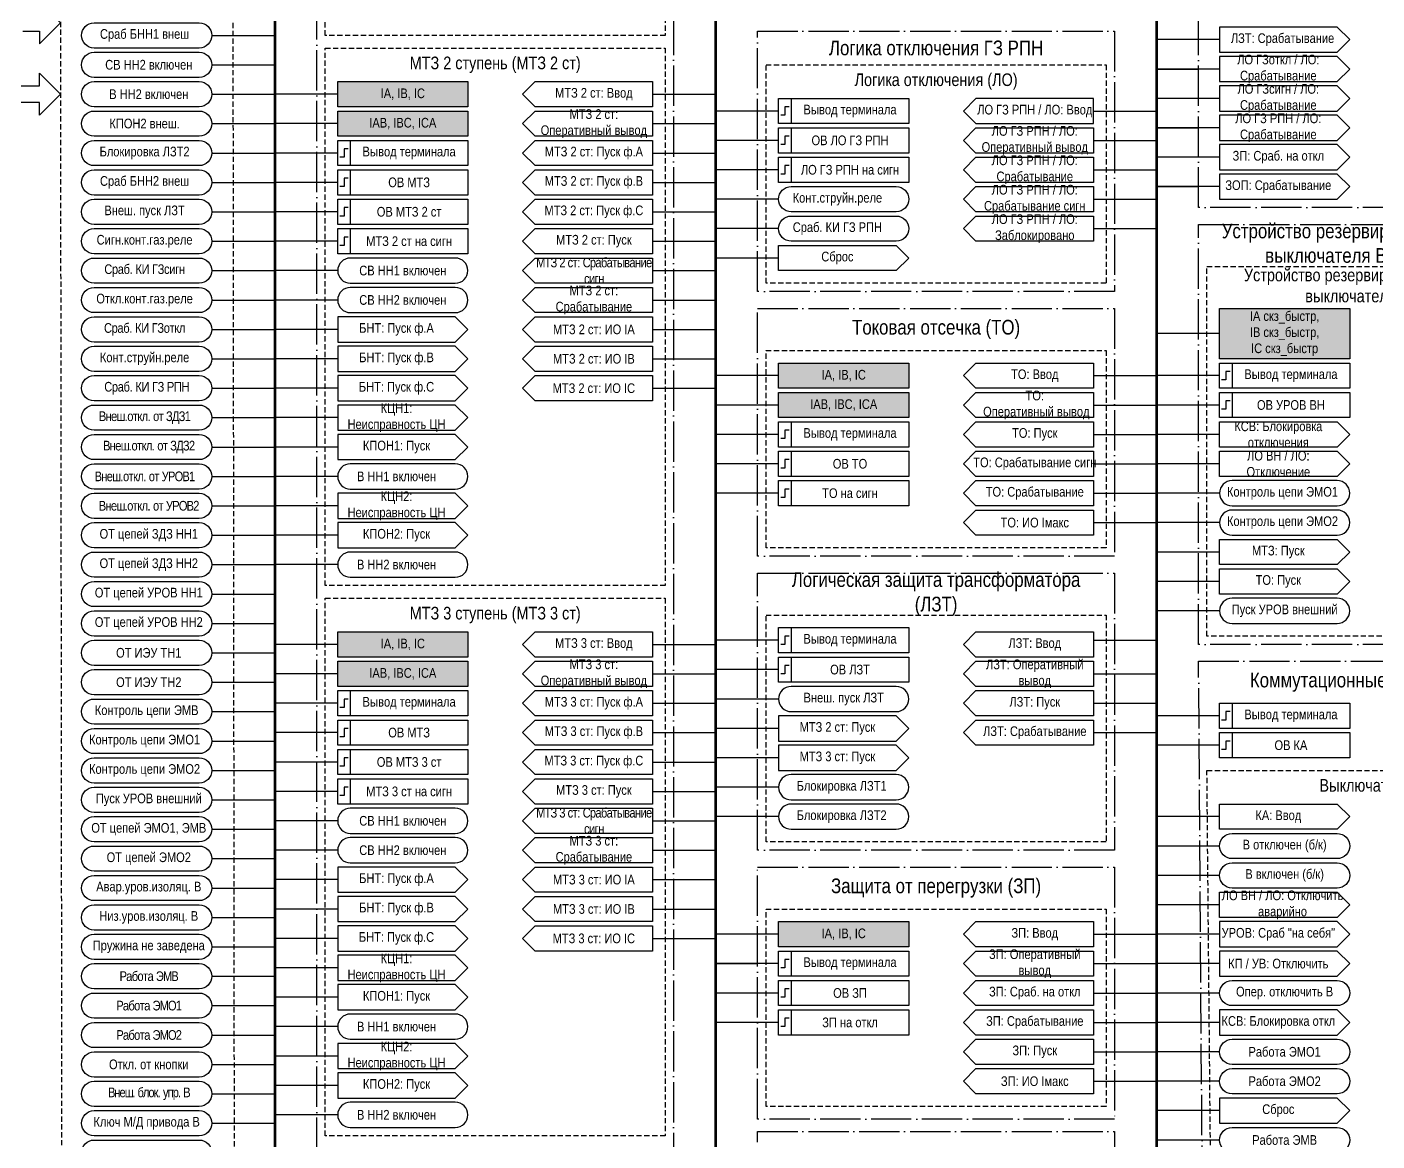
# Model space of a CAD drawing. Header units: millimetres. Extents: x -2016 to 1983, y 0 to 841.
# Drawn here: x 191 to 512.5, y 342.8 to 608 of the extents above; entities that cross this region are included whole.
import ezdxf

# ---------------------------------------------------------------- set-up
doc = ezdxf.new("R2010")
doc.units = ezdxf.units.MM
doc.linetypes.add('ACAD_ISO04W100', pattern=[30, 24, -3, 0, -3])
doc.linetypes.add('штриховая2', pattern=[0.375, 0.25, -0.125])
doc.layers.add('TEXT', color=7, linetype='Continuous', lineweight=25)
doc.styles.add('2.5_Gost_RD', font='ARIALN.TTF', dxfattribs={"height": 2.5})
doc.styles.add('3.5_Gost_RD', font='ARIALN.TTF', dxfattribs={"height": 3.5})

msp = doc.modelspace()

# ---------------------------------------------------------------- hatches: boundary and pattern name
at = {"ltscale": 100, "true_color": 0x00cb62}
h = msp.add_hatch(color=112, dxfattribs=at)
h.dxf.hatch_style = 1
h.paths.add_polyline_path([(265, 595), (296, 595), (296, 589), (265, 589)])
h = msp.add_hatch(color=112, dxfattribs=at)
h.dxf.hatch_style = 1
h.paths.add_polyline_path([(265, 588), (296, 588), (296, 582), (265, 582)])
h = msp.add_hatch(color=112, dxfattribs=at)
h.dxf.hatch_style = 1
h.paths.add_polyline_path([(475, 541), (506, 541), (506, 529), (475, 529)])
h = msp.add_hatch(color=112, dxfattribs=at)
h.dxf.hatch_style = 1
h.paths.add_polyline_path([(370, 528), (401, 528), (401, 522), (370, 522)])
h = msp.add_hatch(color=112, dxfattribs=at)
h.dxf.hatch_style = 1
h.paths.add_polyline_path([(370, 521), (401, 521), (401, 515), (370, 515)])
h = msp.add_hatch(color=112, dxfattribs=at)
h.dxf.hatch_style = 1
h.paths.add_polyline_path([(265, 464), (296, 464), (296, 458), (265, 458)])
h = msp.add_hatch(color=112, dxfattribs=at)
h.dxf.hatch_style = 1
h.paths.add_polyline_path([(265, 457), (296, 457), (296, 451), (265, 451)])
h = msp.add_hatch(color=112, dxfattribs=at)
h.dxf.hatch_style = 1
h.paths.add_polyline_path([(370, 395), (401, 395), (401, 389), (370, 389)])

# ---------------------------------------------------------------- linework, layer by layer
at = {"lineweight": 100, "ltscale": 100}
for p, q in [((250, 744), (250, 100)), ((355, 744), (355, 100)), ((460, 744), (460, 100))]:
    msp.add_line(p, q, dxfattribs=at)
at = {"ltscale": 100}
for p, q in [((235, 606), (250, 606)), ((475, 605), (460, 605)), ((235, 599), (250, 599)), ((475, 598), (460, 598)), ((460, 598), (470, 598)), ((235, 592), (250, 592)), ((265, 592), (250, 592)), ((340, 592), (355, 592)), ((475, 591), (460, 591)), ((370, 588), (355, 588)), ((445, 588), (460, 588)), ((235, 585), (250, 585)), ((265, 585), (250, 585)), ((340, 585), (355, 585)), ((475, 584), (460, 584)), ((460, 584), (470, 584)), ((370, 581), (355, 581)), ((445, 581), (460, 581)), ((235, 578), (250, 578)), ((265, 578), (250, 578)), ((340, 578), (355, 578)), ((475, 577), (460, 577)), ((370, 574), (355, 574)), ((445, 574), (460, 574)), ((235, 571), (250, 571)), ((265, 571), (250, 571)), ((340, 571), (355, 571)), ((475, 570), (460, 570)), ((460, 570), (470, 570)), ((370, 567), (355, 567)), ((445, 567), (460, 567)), ((235, 564), (250, 564)), ((265, 564), (250, 564)), ((340, 564), (355, 564)), ((370, 560), (355, 560)), ((445, 560), (460, 560)), ((235, 557), (250, 557)), ((265, 557), (250, 557)), ((340, 557), (355, 557)), ((370, 553), (355, 553)), ((235, 550), (250, 550)), ((265, 550), (250, 550)), ((340, 550), (355, 550)), ((235, 543), (250, 543)), ((265, 543), (250, 543)), ((340, 543), (355, 543)), ((235, 536), (250, 536)), ((265, 536), (250, 536)), ((340, 536), (355, 536)), ((475, 535), (460, 535)), ((235, 529), (250, 529)), ((265, 529), (250, 529)), ((340, 529), (355, 529)), ((370, 525), (355, 525)), ((445, 525), (460, 525)), ((475, 525), (460, 525)), ((235, 522), (250, 522)), ((265, 522), (250, 522)), ((340, 522), (355, 522)), ((370, 518), (355, 518)), ((445, 518), (460, 518)), ((475, 518), (460, 518)), ((235, 515), (250, 515)), ((265, 515), (250, 515)), ((235, 508), (250, 508)), ((265, 508), (250, 508)), ((370, 511), (355, 511)), ((445, 511), (460, 511)), ((475, 511), (460, 511)), ((370, 504), (355, 504)), ((445, 504), (460, 504)), ((475, 504), (460, 504)), ((235, 501), (250, 501)), ((265, 501), (250, 501)), ((370, 497), (355, 497)), ((445, 497), (460, 497)), ((475, 497), (460, 497)), ((235, 494), (250, 494)), ((265, 494), (250, 494)), ((445, 490), (460, 490)), ((475, 490), (460, 490)), ((235, 487), (250, 487)), ((265, 487), (250, 487)), ((475, 483), (460, 483)), ((235, 480), (250, 480)), ((265, 480), (250, 480)), ((475, 476), (460, 476)), ((235, 473), (250, 473)), ((475, 469), (460, 469)), ((235, 466), (250, 466)), ((265, 461), (250, 461)), ((340, 461), (355, 461)), ((370, 462), (355, 462)), ((445, 462), (460, 462)), ((235, 459), (250, 459)), ((265, 454), (250, 454)), ((340, 454), (355, 454)), ((370, 455), (355, 455)), ((445, 454), (460, 454)), ((235, 452), (250, 452)), ((265, 447), (250, 447)), ((340, 447), (355, 447)), ((370, 448), (355, 448)), ((445, 447), (460, 447)), ((235, 445), (250, 445)), ((475, 444), (460, 444)), ((370, 441), (355, 441)), ((235, 438), (250, 438)), ((265, 440), (250, 440)), ((340, 440), (355, 440)), ((445, 440), (460, 440)), ((475, 437), (460, 437)), ((235, 431), (250, 431)), ((265, 433), (250, 433)), ((340, 433), (355, 433)), ((370, 434), (355, 434)), ((265, 426), (250, 426)), ((340, 426), (355, 426)), ((370, 427), (355, 427)), ((235, 424), (250, 424)), ((265, 419), (250, 419)), ((340, 419), (355, 419)), ((370, 420), (355, 420)), ((475, 420), (460, 420)), ((235, 417), (250, 417)), ((265, 412), (250, 412)), ((340, 412), (355, 412)), ((475, 413), (460, 413)), ((235, 410), (250, 410)), ((475, 406), (460, 406)), ((235, 403), (250, 403)), ((265, 405), (250, 405)), ((340, 405), (355, 405)), ((475, 399), (460, 399)), ((235, 396), (250, 396)), ((265, 398), (250, 398)), ((340, 398), (355, 398)), ((265, 391), (250, 391)), ((340, 391), (355, 391)), ((370, 392), (355, 392)), ((445, 392), (460, 392)), ((475, 392), (460, 392)), ((235, 389), (250, 389)), ((265, 384), (250, 384)), ((370, 385), (355, 385)), ((355, 385), (365, 385)), ((445, 385), (460, 385)), ((475, 385), (460, 385)), ((235, 382), (250, 382)), ((265, 377), (250, 377)), ((370, 378), (355, 378)), ((445, 378), (460, 378)), ((475, 378), (460, 378)), ((235, 375), (250, 375)), ((265, 370), (250, 370)), ((370, 371), (355, 371)), ((445, 371), (460, 371)), ((475, 371), (460, 371)), ((235, 368), (250, 368)), ((417, 367), (414, 364)), ((417, 367), (445, 367)), ((414, 364), (417, 361)), ((445, 364), (460, 364)), ((475, 364), (460, 364)), ((235, 361), (250, 361)), ((265, 363), (250, 363)), ((417, 360), (414, 357)), ((414, 357), (417, 354)), ((417, 360), (445, 360)), ((445, 357), (460, 357)), ((475, 357), (460, 357)), ((235, 354), (250, 354)), ((265, 356), (250, 356)), ((265, 349), (250, 349)), ((475, 350), (460, 350)), ((235, 347), (250, 347)), ((475, 343), (460, 343))]:
    msp.add_line(p, q, dxfattribs=at)
at = {"color": 251, "linetype": 'ACAD_ISO04W100', "lineweight": 30, "ltscale": 0.4, "true_color": 0x58595b}
for points in [[(260, 744), (345, 744), (345, 121), (260, 121)], [(470, 744), (555, 744), (555, 565), (470, 565)], [(365, 607), (450, 607), (450, 545), (365, 545)], [(470, 561), (555, 561), (555, 461), (470, 461)], [(365, 541), (450, 541), (450, 482), (365, 482)], [(365, 478), (450, 478), (450, 412), (365, 412)], [(470, 457), (555, 457), (556, 320), (471, 320)], [(365, 408), (450, 408), (450, 348), (365, 348)], [(365, 345), (450, 345), (450, 282), (365, 282)]]:
    msp.add_lwpolyline(points, close=True, dxfattribs=at)
at = {"linetype": 'штриховая2', "ltscale": 5}
for points in [[(262, 734), (343, 734), (343, 606), (262, 606)], [(262, 603), (343, 603), (343, 475), (262, 475)], [(367, 599), (448, 599), (448, 547), (367, 547)], [(472, 551), (553, 551), (553, 463), (472, 463)], [(367, 531), (448, 531), (448, 484), (367, 484)], [(262, 472), (343, 472), (343, 344), (262, 344)], [(367, 468), (448, 468), (448, 414), (367, 414)], [(472, 431), (553, 431), (554, 323), (473, 323)], [(367, 398), (448, 398), (448, 351), (367, 351)]]:
    msp.add_lwpolyline(points, close=True, dxfattribs=at)
at = {"color": 7, "linetype": 'штриховая2', "ltscale": 5}
msp.add_lwpolyline([(199, 639), (240, 639), (240.5, 173), (199.5, 173)], close=True, dxfattribs=at)
at = {"ltscale": 100}
for points in [[(190, 607), (194, 607), (194, 604), (199, 609), (194, 614), (194, 611), (190, 611)], [(506, 605), (503, 608), (475, 608), (475, 602), (503, 602), (506, 605)], [(506, 598), (503, 601), (475, 601), (475, 595), (503, 595), (506, 598)], [(125, 594), (194, 594), (194, 597), (199, 592), (194, 587), (194, 590), (125, 590)], [(506, 591), (503, 594), (475, 594), (475, 588), (503, 588), (506, 591)], [(506, 584), (503, 587), (475, 587), (475, 581), (503, 581), (506, 584)], [(506, 577), (503, 580), (475, 580), (475, 574), (503, 574), (506, 577)], [(414, 574), (417, 577), (445, 577), (445, 571), (417, 571), (414, 574)], [(506, 570), (503, 573), (475, 573), (475, 567), (503, 567), (506, 570)], [(414, 567), (417, 570), (445, 570), (445, 564), (417, 564), (414, 567)], [(414, 560), (417, 563), (445, 563), (445, 557), (417, 557), (414, 560)], [(370, 556), (398, 556), (401, 553), (398, 550), (370, 550), (370, 556)], [(296, 536), (293, 539), (265, 539), (265, 533), (293, 533), (296, 536)], [(296, 529), (293, 532), (265, 532), (265, 526), (293, 526), (296, 529)], [(296, 522), (293, 525), (265, 525), (265, 519), (293, 519), (296, 522)], [(296, 515), (293, 518), (265, 518), (265, 512), (293, 512), (296, 515)], [(414, 511), (417, 514), (445, 514), (445, 508), (417, 508), (414, 511)], [(475, 514), (503, 514), (506, 511), (503, 508), (475, 508), (475, 514)], [(296, 508), (293, 511), (265, 511), (265, 505), (293, 505), (296, 508)], [(414, 504), (417, 507), (445, 507), (445, 501), (417, 501), (414, 504)], [(475, 507), (503, 507), (506, 504), (503, 501), (475, 501), (475, 507)], [(414, 497), (417, 500), (445, 500), (445, 494), (417, 494), (414, 497)], [(296, 494), (293, 497), (265, 497), (265, 491), (293, 491), (296, 494)], [(414, 490), (417, 493), (445, 493), (445, 487), (417, 487), (414, 490)], [(296, 487), (293, 490), (265, 490), (265, 484), (293, 484), (296, 487)], [(475, 486), (503, 486), (506, 483), (503, 480), (475, 480), (475, 486)], [(475, 479), (503, 479), (506, 476), (503, 473), (475, 473), (475, 479)], [(414, 461), (417, 464), (445, 464), (445, 458), (417, 458), (414, 461)], [(414, 454), (417, 457), (445, 457), (445, 451), (417, 451), (414, 454)], [(414, 447), (417, 450), (445, 450), (445, 444), (417, 444), (414, 447)], [(401, 441), (398, 444), (370, 444), (370, 438), (398, 438), (401, 441)], [(414, 440), (417, 443), (445, 443), (445, 437), (417, 437), (414, 440)], [(401, 434), (398, 437), (370, 437), (370, 431), (398, 431), (401, 434)], [(296, 405), (293, 408), (265, 408), (265, 402), (293, 402), (296, 405)], [(296, 398), (293, 401), (265, 401), (265, 395), (293, 395), (296, 398)], [(296, 391), (293, 394), (265, 394), (265, 388), (293, 388), (296, 391)], [(414, 392), (417, 395), (445, 395), (445, 389), (417, 389), (414, 392)], [(296, 384), (293, 387), (265, 387), (265, 381), (293, 381), (296, 384)], [(414, 385), (417, 388), (445, 388), (445, 382), (417, 382), (414, 385)], [(296, 377), (293, 380), (265, 380), (265, 374), (293, 374), (296, 377)], [(414, 364), (417, 367), (445, 367), (445, 361), (417, 361), (414, 364)], [(296, 363), (293, 366), (265, 366), (265, 360), (293, 360), (296, 363)], [(296, 356), (293, 359), (265, 359), (265, 353), (293, 353), (296, 356)], [(414, 357), (417, 360), (445, 360), (445, 354), (417, 354), (414, 357)]]:
    msp.add_lwpolyline(points, dxfattribs=at)
for points in [[(207, 603, -1), (207, 609), (232, 609, -1), (232, 603)], [(207, 596, -1), (207, 602), (232, 602, -1), (232, 596)], [(207, 589, -1), (207, 595), (232, 595, -1), (232, 589)], [(207, 582, -1), (207, 588), (232, 588, -1), (232, 582)], [(207, 575, -1), (207, 581), (232, 581, -1), (232, 575)], [(207, 568, -1), (207, 574), (232, 574, -1), (232, 568)], [(373, 564, -1), (373, 570), (398, 570, -1), (398, 564)], [(207, 561, -1), (207, 567), (232, 567, -1), (232, 561)], [(373, 557, -1), (373, 563), (398, 563, -1), (398, 557)], [(207, 554, -1), (207, 560), (232, 560, -1), (232, 554)], [(207, 547, -1), (207, 553), (232, 553, -1), (232, 547)], [(268, 547), (293, 547, 1), (293, 553), (268, 553, 1)], [(207, 540, -1), (207, 546), (232, 546, -1), (232, 540)], [(268, 540), (293, 540, 1), (293, 546), (268, 546, 1)], [(207, 533, -1), (207, 539), (232, 539, -1), (232, 533)], [(207, 526, -1), (207, 532), (232, 532, -1), (232, 526)], [(207, 519, -1), (207, 525), (232, 525, -1), (232, 519)], [(207, 512, -1), (207, 518), (232, 518, -1), (232, 512)], [(207, 505, -1), (207, 511), (232, 511, -1), (232, 505)], [(207, 498, -1), (207, 504), (232, 504, -1), (232, 498)], [(268, 498), (293, 498, 1), (293, 504), (268, 504, 1)], [(478, 494), (503, 494, 1), (503, 500), (478, 500, 1)], [(207, 491, -1), (207, 497), (232, 497, -1), (232, 491)], [(478, 487), (503, 487, 1), (503, 493), (478, 493, 1)], [(207, 484, -1), (207, 490), (232, 490, -1), (232, 484)], [(207, 477, -1), (207, 483), (232, 483, -1), (232, 477)], [(268, 477), (293, 477, 1), (293, 483), (268, 483, 1)], [(207, 470, -1), (207, 476), (232, 476, -1), (232, 470)], [(478, 466), (503, 466, 1), (503, 472), (478, 472, 1)], [(207, 463, -1), (207, 469), (232, 469, -1), (232, 463)], [(207, 456, -1), (207, 462), (232, 462, -1), (232, 456)], [(207, 449, -1), (207, 455), (232, 455, -1), (232, 449)], [(373, 445), (398, 445, 1), (398, 451), (373, 451, 1)], [(207, 442, -1), (207, 448), (232, 448, -1), (232, 442)], [(207, 435, -1), (207, 441), (232, 441, -1), (232, 435)], [(207, 428, -1), (207, 434), (232, 434, -1), (232, 428)], [(373, 424), (398, 424, 1), (398, 430), (373, 430, 1)], [(207, 421, -1), (207, 427), (232, 427, -1), (232, 421)], [(268, 416), (293, 416, 1), (293, 422), (268, 422, 1)], [(373, 417), (398, 417, 1), (398, 423), (373, 423, 1)], [(207, 414, -1), (207, 420), (232, 420, -1), (232, 414)], [(268, 409), (293, 409, 1), (293, 415), (268, 415, 1)], [(478, 410, -1), (478, 416), (503, 416, -1), (503, 410)], [(207, 407, -1), (207, 413), (232, 413, -1), (232, 407)], [(478, 403, -1), (478, 409), (503, 409, -1), (503, 403)], [(207, 400, -1), (207, 406), (232, 406, -1), (232, 400)], [(207, 393, -1), (207, 399), (232, 399, -1), (232, 393)], [(207, 386, -1), (207, 392), (232, 392, -1), (232, 386)], [(207, 379, -1), (207, 385), (232, 385, -1), (232, 379)], [(478, 375, -1), (478, 381), (503, 381, -1), (503, 375)], [(207, 372, -1), (207, 378), (232, 378, -1), (232, 372)], [(268, 367), (293, 367, 1), (293, 373), (268, 373, 1)], [(207, 365, -1), (207, 371), (232, 371, -1), (232, 365)], [(478, 361, -1), (478, 367), (503, 367, -1), (503, 361)], [(207, 358, -1), (207, 364), (232, 364, -1), (232, 358)], [(207, 351, -1), (207, 357), (232, 357, -1), (232, 351)], [(478, 354, -1), (478, 360), (503, 360, -1), (503, 354)], [(268, 346), (293, 346, 1), (293, 352), (268, 352, 1)], [(207, 344, -1), (207, 350), (232, 350, -1), (232, 344)], [(478, 340, -1), (478, 346), (503, 346, -1), (503, 340)], [(207, 337, -1), (207, 343), (232, 343, -1), (232, 337)]]:
    msp.add_lwpolyline(points, format="xyb", close=True, dxfattribs=at)
for points in [[(265, 595), (296, 595), (296, 589), (265, 589)], [(340, 595), (340, 589), (312, 589), (309, 592), (312, 595)], [(370, 591), (373, 591), (373, 585), (370, 585)], [(370, 591), (401, 591), (401, 585), (370, 585)], [(417, 591), (414, 588), (417, 585), (445, 585), (445, 591)], [(265, 588), (296, 588), (296, 582), (265, 582)], [(340, 588), (340, 582), (312, 582), (309, 585), (312, 588)], [(370, 584), (373, 584), (373, 578), (370, 578)], [(370, 584), (401, 584), (401, 578), (370, 578)], [(417, 584), (445, 584), (445, 578), (417, 578), (414, 581)], [(265, 581), (268, 581), (268, 575), (265, 575)], [(265, 581), (296, 581), (296, 575), (265, 575)], [(340, 581), (340, 575), (312, 575), (309, 578), (312, 581)], [(370, 577), (373, 577), (373, 571), (370, 571)], [(370, 577), (401, 577), (401, 571), (370, 571)], [(265, 574), (268, 574), (268, 568), (265, 568)], [(265, 574), (296, 574), (296, 568), (265, 568)], [(340, 574), (340, 568), (312, 568), (309, 571), (312, 574)], [(265, 567), (268, 567), (268, 561), (265, 561)], [(265, 567), (296, 567), (296, 561), (265, 561)], [(340, 567), (340, 561), (312, 561), (309, 564), (312, 567)], [(265, 560), (268, 560), (268, 554), (265, 554)], [(265, 560), (296, 560), (296, 554), (265, 554)], [(340, 560), (340, 554), (312, 554), (309, 557), (312, 560)], [(340, 553), (340, 547), (312, 547), (309, 550), (312, 553)], [(340, 546), (340, 540), (312, 540), (309, 543), (312, 546)], [(475, 541), (506, 541), (506, 529), (475, 529)], [(340, 539), (340, 533), (312, 533), (309, 536), (312, 539)], [(340, 532), (340, 526), (312, 526), (309, 529), (312, 532)], [(370, 528), (401, 528), (401, 522), (370, 522)], [(445, 528), (445, 522), (417, 522), (414, 525), (417, 528)], [(475, 528), (478, 528), (478, 522), (475, 522)], [(475, 528), (506, 528), (506, 522), (475, 522)], [(340, 525), (340, 519), (312, 519), (309, 522), (312, 525)], [(370, 521), (401, 521), (401, 515), (370, 515)], [(445, 521), (445, 515), (417, 515), (414, 518), (417, 521)], [(475, 521), (506, 521), (506, 515), (475, 515)], [(475, 521), (478, 521), (478, 515), (475, 515)], [(370, 514), (373, 514), (373, 508), (370, 508)], [(370, 514), (401, 514), (401, 508), (370, 508)], [(370, 507), (401, 507), (401, 501), (370, 501)], [(370, 507), (373, 507), (373, 501), (370, 501)], [(370, 500), (373, 500), (373, 494), (370, 494)], [(370, 500), (401, 500), (401, 494), (370, 494)], [(265, 464), (296, 464), (296, 458), (265, 458)], [(340, 464), (340, 458), (312, 458), (309, 461), (312, 464)], [(370, 465), (373, 465), (373, 459), (370, 459)], [(370, 465), (401, 465), (401, 459), (370, 459)], [(265, 457), (296, 457), (296, 451), (265, 451)], [(340, 457), (340, 451), (312, 451), (309, 454), (312, 457)], [(370, 458), (373, 458), (373, 452), (370, 452)], [(370, 458), (401, 458), (401, 452), (370, 452)], [(265, 450), (268, 450), (268, 444), (265, 444)], [(265, 450), (296, 450), (296, 444), (265, 444)], [(340, 450), (340, 444), (312, 444), (309, 447), (312, 450)], [(475, 447), (478, 447), (478, 441), (475, 441)], [(475, 447), (506, 447), (506, 441), (475, 441)], [(265, 443), (268, 443), (268, 437), (265, 437)], [(265, 443), (296, 443), (296, 437), (265, 437)], [(340, 443), (340, 437), (312, 437), (309, 440), (312, 443)], [(475, 440), (478, 440), (478, 434), (475, 434)], [(475, 440), (506, 440), (506, 434), (475, 434)], [(265, 436), (268, 436), (268, 430), (265, 430)], [(265, 436), (296, 436), (296, 430), (265, 430)], [(340, 436), (340, 430), (312, 430), (309, 433), (312, 436)], [(265, 429), (268, 429), (268, 423), (265, 423)], [(265, 429), (296, 429), (296, 423), (265, 423)], [(340, 429), (340, 423), (312, 423), (309, 426), (312, 429)], [(340, 422), (340, 416), (312, 416), (309, 419), (312, 422)], [(503, 417), (475, 417), (475, 423), (503, 423), (506, 420)], [(340, 415), (340, 409), (312, 409), (309, 412), (312, 415)], [(340, 408), (340, 402), (312, 402), (309, 405), (312, 408)], [(503, 396), (475, 396), (475, 402), (503, 402), (506, 399)], [(340, 401), (340, 395), (312, 395), (309, 398), (312, 401)], [(340, 394), (340, 388), (312, 388), (309, 391), (312, 394)], [(370, 395), (401, 395), (401, 389), (370, 389)], [(475, 395), (475, 389), (503, 389), (506, 392), (503, 395)], [(370, 388), (373, 388), (373, 382), (370, 382)], [(370, 388), (401, 388), (401, 382), (370, 382)], [(475, 388), (475, 382), (503, 382), (506, 385), (503, 388)], [(370, 381), (373, 381), (373, 375), (370, 375)], [(370, 381), (401, 381), (401, 375), (370, 375)], [(417, 381), (445, 381), (445, 375), (417, 375), (414, 378)], [(370, 374), (373, 374), (373, 368), (370, 368)], [(370, 374), (401, 374), (401, 368), (370, 368)], [(417, 374), (445, 374), (445, 368), (417, 368), (414, 371)], [(475, 374), (475, 368), (503, 368), (506, 371), (503, 374)], [(475, 353), (475, 347), (503, 347), (506, 350), (503, 353)]]:
    msp.add_lwpolyline(points, close=True, dxfattribs=at)
at = {"lineweight": 30, "ltscale": 100}
for points in [[(372.5, 589), (371.5, 589), (371.5, 587), (370.5, 587)], [(372.5, 582), (371.5, 582), (371.5, 580), (370.5, 580)], [(267.5, 579), (266.5, 579), (266.5, 577), (265.5, 577)], [(372.5, 575), (371.5, 575), (371.5, 573), (370.5, 573)], [(267.5, 572), (266.5, 572), (266.5, 570), (265.5, 570)], [(267.5, 565), (266.5, 565), (266.5, 563), (265.5, 563)], [(267.5, 558), (266.5, 558), (266.5, 556), (265.5, 556)], [(477.5, 526), (476.5, 526), (476.5, 524), (475.5, 524)], [(477.5, 519), (476.5, 519), (476.5, 517), (475.5, 517)], [(372.5, 512), (371.5, 512), (371.5, 510), (370.5, 510)], [(372.5, 505), (371.5, 505), (371.5, 503), (370.5, 503)], [(372.5, 498), (371.5, 498), (371.5, 496), (370.5, 496)], [(372.5, 463), (371.5, 463), (371.5, 461), (370.5, 461)], [(372.5, 456), (371.5, 456), (371.5, 454), (370.5, 454)], [(267.5, 448), (266.5, 448), (266.5, 446), (265.5, 446)], [(477.5, 445), (476.5, 445), (476.5, 443), (475.5, 443)], [(267.5, 441), (266.5, 441), (266.5, 439), (265.5, 439)], [(477.5, 438), (476.5, 438), (476.5, 436), (475.5, 436)], [(267.5, 434), (266.5, 434), (266.5, 432), (265.5, 432)], [(267.5, 427), (266.5, 427), (266.5, 425), (265.5, 425)], [(372.5, 386), (371.5, 386), (371.5, 384), (370.5, 384)], [(372.5, 379), (371.5, 379), (371.5, 377), (370.5, 377)], [(372.5, 372), (371.5, 372), (371.5, 370), (370.5, 370)]]:
    msp.add_lwpolyline(points, dxfattribs=at)

# ---------------------------------------------------------------- texts
at = {"ltscale": 100, "char_height": 2.3, "attachment_point": 5, "style": '2.5_Gost_RD'}
for s, insert, width in [('Сраб БНН1 внеш', (219, 606), 27.9711), ('ЛЗТ: Срабатывание ', (490, 605), 28), ('СВ НН2 включен', (220, 599), 31), ('В НН2 включен', (220, 592), 28), ('МТЗ 2 ст: Ввод', (326, 592), 28), ('МТЗ 2 ст: Оперативный вывод', (326, 585), 28), ('ЛО ГЗ РПН / ЛО: Ввод', (431, 588), 28), ('КПОН2 внеш.', (219, 585), 31), ('ЛО ГЗ РПН / ЛО: Оперативный вывод', (431, 581), 30.44), ('МТЗ 2 ст: Пуск ф.А', (326, 578), 28), ('ЛО ГЗ РПН / ЛО: Срабатывание', (431, 574), 28), ('Сраб БНН2 внеш', (219, 571), 27.9711), ('МТЗ 2 ст: Пуск ф.В', (326, 571), 28), ('ЛО ГЗ РПН / ЛО: Срабатывание сигн', (431, 567), 28), ('\\A1;Конт.струйн.реле', (384, 567), 31), ('МТЗ 2 ст: Пуск ф.С', (326, 564), 28), ('ЛО ГЗ РПН / ЛО: Заблокировано', (431, 560), 28), ('\\A1;Сраб. КИ ГЗ РПН', (384, 560), 31), ('МТЗ 2 ст: Пуск', (326, 557), 28), ('{\\T0.9;МТЗ 2 ст: Срабатывание сигн}', (326, 550), 28), ('Сброс', (384, 553), 28), ('СВ НН1 включен', (280.5, 550), 31), ('СВ НН2 включен', (280.5, 543), 31), ('МТЗ 2 ст: Срабатывание ', (326, 543), 28), ('МТЗ 2 ст: ИО IА', (326, 536), 28), ('\\A1;Конт.струйн.реле', (219, 529), 31), ('МТЗ 2 ст: ИО IВ', (326, 529), 28), ('ТО: Ввод', (431, 525), 28), ('\\A1;{\\T0.95;Сраб. КИ ГЗ РПН}', (219.5, 522), 31), ('МТЗ 2 ст: ИО IС', (326, 522), 28), ('ТО:\\P Оперативный вывод', (431, 518), 28), ('КЦН1: Неисправность ЦН', (279, 515), 24.1147), ('{\\T0.9;Внеш.откл. от ЗДЗ1}', (219, 515), 31), ('{\\T0.9;Внеш.откл. от ЗДЗ2}', (220, 508), 31), ('КПОН1: Пуск', (279, 508), 28), ('{\\T0.9;Внеш.откл. от УРОВ1}', (219, 501), 31), ('В НН1 включен', (279, 501), 28), ('{\\T0.9;Внеш.откл. от УРОВ2}', (220, 494), 31), ('КЦН2: Неисправность ЦН', (279, 494), 24.1147), ('ОТ цепей ЗДЗ НН1', (220, 487), 31), ('КПОН2: Пуск', (279, 487), 28), ('ОТ цепей ЗДЗ НН2', (220, 480), 31), ('В НН2 включен', (279, 480), 28), ('ОТ цепей УРОВ НН1', (220, 473), 31), ('ОТ цепей УРОВ НН2', (220, 466), 31), ('ОТ ИЭУ ТН1', (220, 459), 31), ('МТЗ 3 ст: Ввод', (326, 461), 28), ('МТЗ 3 ст: Оперативный вывод', (326, 454), 28), ('ОТ ИЭУ ТН2', (220, 452), 31), ('МТЗ 3 ст: Пуск ф.А', (326, 447), 28), ('МТЗ 3 ст: Пуск ф.В', (326, 440), 28), ('МТЗ 3 ст: Пуск ф.С', (326, 433), 28), ('Пуск УРОВ внешний', (220, 424), 31), ('МТЗ 3 ст: Пуск', (326, 426), 28), ('{\\T0.9;МТЗ 3 ст: Срабатывание сигн}', (326, 419), 28), ('СВ НН1 включен', (280.5, 419), 31), ('МТЗ 3 ст: Срабатывание ', (326, 412), 28), ('СВ НН2 включен', (280.5, 412), 31), ('В отключен (б/к)', (490.5, 413), 31), ('МТЗ 3 ст: ИО IА', (326, 405), 28), ('В включен (б/к)', (490.5, 406), 31), ('МТЗ 3 ст: ИО IВ', (326, 398), 28), ('ЗП: Ввод', (431, 392), 28), ('УРОВ: Сраб "на себя"', (489, 392), 28), ('МТЗ 3 ст: ИО IС', (326, 391), 28), ('КЦН1: Неисправность ЦН', (279, 384), 24.1147), ('КП / УВ: Отключить', (489, 385), 28), ('Опер. отключить В', (490.5, 378), 31), ('КПОН1: Пуск', (279, 377), 28), ('В НН1 включен', (279, 370), 28), ('КЦН2: Неисправность ЦН', (279, 363), 24.1147), ('ЗП: Пуск', (431, 364), 28), ('Работа ЭМО1', (490.5, 364), 31), ('КПОН2: Пуск', (279, 356), 28), ('ЗП: ИО Iмакс', (431, 357), 28), ('Работа ЭМО2', (490.5, 357), 31), ('В НН2 включен', (279, 349), 28), ('Работа ЭМВ', (490.5, 343), 31)]:
    msp.add_mtext(s, dxfattribs=dict(at, insert=insert, width=width))
at = {"color": 128, "ltscale": 100, "true_color": 0x0b6436, "attachment_point": 5, "style": '3.5_Gost_RD'}
for s, insert, char_height, width in [('Логика отключения ГЗ РПН ', (407.5, 603), 3.5, 85), ('МТЗ 2 ступень (МТЗ 2 ст)', (302.5, 599), 3, 81), ('Логика отключения (ЛО)', (407.5, 595), 3, 81), ('Устройство резервирования при отказе выключателя ВН (УРОВ ВН)', (512.5, 556), 3.5, 85), ('Устройство резервирования при отказе выключателя (УРОВ)', (512.5, 546), 3, 81), ('Токовая отсечка (ТО)', (407.5, 536), 3.5, 85), ('Логическая защита трансформатора \\P(ЛЗТ) ', (407.5, 473), 3.5, 85), ('МТЗ 3 ступень (МТЗ 3 ст)', (302.5, 468), 3, 81), ('Коммутационные аппараты (КА)', (512.5, 452), 3.5, 85), ('Выключатель (В)', (512.5, 427), 3, 81), ('Защита от перегрузки (ЗП)', (407.5, 403), 3.5, 85)]:
    msp.add_mtext(s, dxfattribs=dict(at, insert=insert, char_height=char_height, width=width))
at = {"color": 0, "ltscale": 100, "char_height": 2.3, "attachment_point": 5, "style": '2.5_Gost_RD'}
for s, insert, width in [('{\\C256;IA, IB, IC}', (280.5, 592), 23.725), ('{\\C256;IAB, IBC, ICA}', (280.5, 585), 23.725), ('{\\C256;Вывод терминала}', (282, 578), 28), ('{\\C256;МТЗ 2 ст на сигн}', (282, 557), 28), ('{\\C256;IA, IB, IC}', (385.5, 525), 23.725), ('{\\C256;IAB, IBC, ICA}', (385.5, 518), 23.725), ('{\\C256;IA, IB, IC}', (280.5, 461), 23.725), ('{\\C256;IAB, IBC, ICA}', (280.5, 454), 23.725), ('{\\C256;Вывод терминала}', (282, 447), 28), ('{\\C256;Вывод терминала}', (492, 444), 28), ('{\\C256;ОВ КА}', (492, 437), 28), ('{\\C256;МТЗ 3 ст на сигн}', (282, 426), 28), ('{\\C256;КА: Ввод}', (489, 420), 28), ('{\\C256;IA, IB, IC}', (385.5, 392), 23.725), ('{\\C256;Вывод терминала}', (387, 385), 28)]:
    msp.add_mtext(s, dxfattribs=dict(at, insert=insert, width=width))
at = {"layer": 'TEXT', "ltscale": 100, "char_height": 2.3, "attachment_point": 5, "style": '2.5_Gost_RD'}
for s, insert, width in [('ЛО ГЗоткл / ЛО: Срабатывание', (489, 598), 28), ('ЛО ГЗсигн / ЛО: Срабатывание', (489, 591), 28), ('ЛО ГЗ РПН / ЛО: Срабатывание', (489, 584), 28), ('\\A1;Блокировка ЛЗТ2', (219, 578), 31), ('ЗП: Сраб. на откл', (489, 577), 28), ('ЗОП: Срабатывание', (489, 570), 28), ('\\A1;Внеш. пуск ЛЗТ', (219, 564), 31), ('\\A1;Сигн.конт.газ.реле', (219, 557), 31), ('\\A1;{\\T0.95;Сраб. КИ ГЗсигн}', (219, 550), 31), ('\\A1;Откл.конт.газ.реле', (219, 543), 31), ('\\A1;{\\T0.95;Сраб. КИ ГЗоткл}', (219, 536), 31), ('БНТ: Пуск ф.А', (279, 536), 28), ('БНТ: Пуск ф.В', (279, 529), 28), ('Вывод терминала', (492, 525), 28), ('БНТ: Пуск ф.С', (279, 522), 28), ('ОВ УРОВ ВН', (492, 518), 28), ('КСВ: Блокировка отключения', (489, 511), 28), ('ЛО ВН / ЛО: Отключение', (489, 504), 28), ('Контроль цепи ЭМО1', (490, 497), 28), ('Контроль цепи ЭМО2', (490, 490), 28), ('МТЗ: Пуск', (489, 483), 28), ('ТО: Пуск', (489, 476), 28), ('Пуск УРОВ внешний', (490.5, 469), 31), ('ЛЗТ: Ввод', (431, 461), 28), ('ЛЗТ: Оперативный вывод', (431, 454), 28), ('\\A1;Внеш. пуск ЛЗТ', (385.5, 448), 31), ('ЛЗТ: Пуск', (431, 447), 28), ('Контроль цепи ЭМВ', (219.5, 445), 28), ('МТЗ 2 ст: Пуск', (384, 441), 28), ('ЛЗТ: Срабатывание', (431, 440), 28), ('Контроль цепи ЭМО1', (219, 438), 28), ('МТЗ 3 ст: Пуск', (384, 434), 28), ('Контроль цепи ЭМО2', (219, 431), 28), ('\\A1;Блокировка ЛЗТ1', (385, 427), 31), ('\\A1;Блокировка ЛЗТ2', (385, 420), 31), ('ОТ цепей ЭМО1, ЭМВ', (220, 417), 31), ('ОТ цепей ЭМО2', (220, 410), 31), ('БНТ: Пуск ф.А', (279, 405), 28), ('Авар.уров.изоляц. В', (220, 403), 31), ('ЛО ВН / ЛО: Отключить аварийно', (490, 399), 29.7284), ('БНТ: Пуск ф.В', (279, 398), 28), ('Низ.уров.изоляц. В', (220, 396), 31), ('БНТ: Пуск ф.С', (279, 391), 28), ('Пружина не заведена', (220, 389), 28), ('ЗП: Оперативный вывод', (431, 385), 28), ('{\\T0.9;Работа ЭМВ}', (220, 382), 31), ('ЗП: Сраб. на откл', (431, 378), 28), ('{\\T0.9;Работа ЭМО1}', (220, 375), 31), ('КСВ: Блокировка откл', (489, 371), 28), ('{\\T0.9;Работа ЭМО2}', (220, 368), 31), ('Откл. от кнопки', (220, 361), 31), ('{\\T0.85;Внеш. блок. упр. В}', (220, 354), 31), ('Сброс', (489, 350), 28), ('Ключ М/Д привода В', (219.5, 347), 31)]:
    msp.add_mtext(s, dxfattribs=dict(at, insert=insert, width=width))
at = {"layer": 'TEXT', "color": 0, "ltscale": 100, "char_height": 2.3, "attachment_point": 5, "style": '2.5_Gost_RD'}
for s, insert, width in [('{\\C256;Вывод терминала}', (387, 588), 28), ('{\\C256;ОВ ЛО ГЗ РПН}', (387, 581), 28), ('{\\C256;ЛО ГЗ РПН на сигн}', (387, 574), 28), ('{\\C256;ОВ МТЗ}', (282, 571), 28), ('{\\C256;ОВ МТЗ 2 ст}', (282, 564), 28), ('{\\C256;IA скз_быстр, \\PIB скз_быстр, \\PIC скз_быстр}', (490.5, 535), 31), ('{\\C256;Вывод терминала}', (387, 511), 28), ('{\\C256;ТО: Пуск}', (431, 511), 28), ('{\\C256;ОВ ТО}', (387, 504), 28), ('{\\C256;ТО: Срабатывание сигн}', (431, 504), 28), ('{\\C256;ТО: Срабатывание}', (431, 497), 28), ('{\\C256;ТО на сигн}', (387, 497), 28), ('{\\C256;ТО: ИО Iмакс}', (431, 490), 28), ('{\\C256;Вывод терминала}', (387, 462), 28), ('{\\C256;ОВ ЛЗТ}', (387, 455), 28), ('{\\C256;ОВ МТЗ}', (282, 440), 28), ('{\\C256;ОВ МТЗ 3 ст}', (282, 433), 28), ('{\\C256;ОВ ЗП}', (387, 378), 28), ('{\\C256;ЗП на откл}', (387, 371), 28), ('{\\C256;ЗП: Срабатывание }', (431, 371), 28)]:
    msp.add_mtext(s, dxfattribs=dict(at, insert=insert, width=width))

doc.saveas('drawing.dxf')
